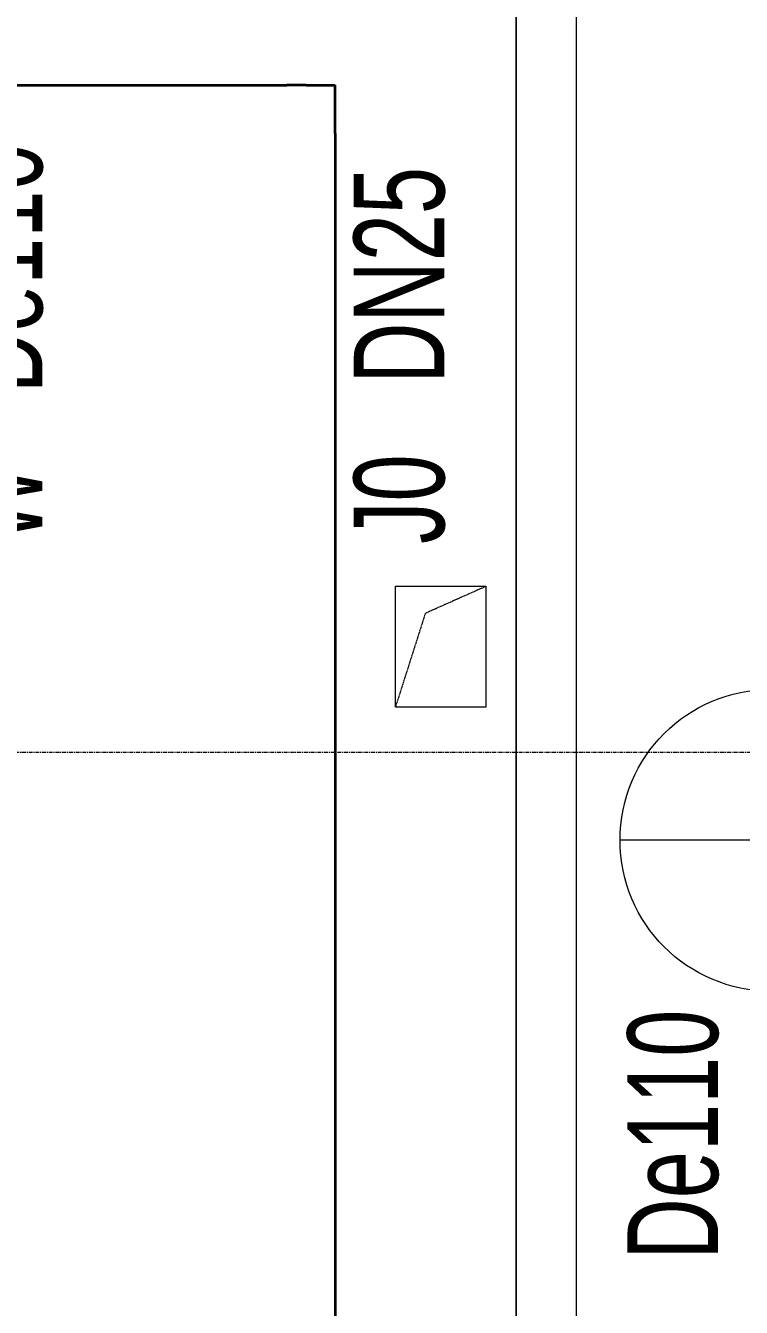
# Model space of a CAD drawing. Header units: millimetres. Extents: x 147808 to 199769, y -28592 to 9935.
# Drawn here: x 174975 to 177346, y -6488 to -2243 of the extents above; entities that cross this region are included whole.
import ezdxf

# ---------------------------------------------------------------- set-up
doc = ezdxf.new("R2010")
doc.units = ezdxf.units.MM
doc.linetypes.add('TJ Dash 2x', pattern=[3, 2, -1])
doc.linetypes.add('轴网线', pattern=[22.24, 12.7, -3.18, 3.18, -3.18])
for name, color, linetype, lineweight in [('A-DETL-____-OTLN', 7, 'Continuous', 5), ('A-WALL-____-MCUT', 7, 'Continuous', 13), ('P-PIPE-____-IDEN', 7, 'Continuous', 5), ('P-PIPE-____-OTLN', 7, 'Continuous', 35), ('S-GRID-____-OTLN', 7, 'Continuous', 5)]:
    doc.layers.add(name, color=color, linetype=linetype, lineweight=lineweight)
doc.layers.add('A-FLOR-____-OTLN', color=7, linetype='Continuous', lineweight=13, true_color=0x007f00)
doc.styles.add('TJ_FangSong', font='TJ_FangSong v2.0.otf', dxfattribs={"width": 0.7, "height": 300})

# ---------------------------------------------------------------- blocks, each defined once
blk = doc.blocks.new('YXQH_AR_B9-20_rvt-1-一层给排水_消防平面图')
at = {"layer": 'A-DETL-____-OTLN', "color": 173, "linetype": 'TJ Dash 2x', "true_color": 0x5151ff}
for p, q in [((176200, -4100), (176500, -4100)), ((176200, -4500), (176200, -4100)), ((176500, -4100), (176299, -4189.5)), ((176500, -4100), (176500, -4500)), ((176299, -4189.5), (176200, -4500)), ((176500, -4500), (176200, -4500))]:
    blk.add_line(p, q, dxfattribs=at)
at = {"layer": 'A-FLOR-____-OTLN', "color": 8, "lineweight": 5, "true_color": 0x7f7f7f}
blk.add_line((176600, -7000), (176600, -1650), dxfattribs=at)
at = {"layer": 'A-WALL-____-MCUT', "color": 251, "lineweight": 5, "true_color": 0x515151}
for p, q in [((176800, -6800), (176800, 50)), ((176600, -1650), (176600, -6800))]:
    blk.add_line(p, q, dxfattribs=at)
at = {"layer": 'S-GRID-____-OTLN', "color": 173, "linetype": '轴网线', "true_color": 0x5151ff}
blk.add_line((198349.8, -4650), (148741.6, -4650), dxfattribs=at)
blk = doc.blocks.new('入户管号标注 - 编号在下-2570679-一层给排水_消防平面图')
at = {"layer": 'P-PIPE-____-IDEN'}
blk.add_line((5, 0), (-5, 0), dxfattribs=at)
blk.add_circle((0, 0), 5, dxfattribs=at)

msp = doc.modelspace()

# ---------------------------------------------------------------- linework, layer by layer
at = {"layer": 'P-PIPE-____-OTLN', "color": 136, "true_color": 0x008080}
for p, q in [((174420, -2439.7), (175840, -2439.7)), ((175904.8, -2439.7), (175840, -2439.7)), ((175904.8, -2439.7), (176000, -2439.7)), ((176000, -2534.9), (176000, -2439.7)), ((176000, -2599.7), (176000, -2534.9)), ((176000, -2599.7), (176000, -7790))]:
    msp.add_line(p, q, dxfattribs=at)

# ---------------------------------------------------------------- block references
at = {"lineweight": 5}
msp.add_blockref('YXQH_AR_B9-20_rvt-1-一层给排水_消防平面图', (0, 0), dxfattribs=at)
at = {"layer": 'P-PIPE-____-IDEN', "xscale": 99.99999999999993, "yscale": 99.99999999999993, "zscale": 99.99999999999993}
msp.add_blockref('入户管号标注 - 编号在下-2570679-一层给排水_消防平面图', (177444, -4941), dxfattribs=at)

# ---------------------------------------------------------------- texts
at = {"layer": 'P-PIPE-____-IDEN', "char_height": 300, "attachment_point": 1, "rotation": 90, "style": 'TJ_FangSong'}
for s, insert, width in [('W   De110', (174730.2, -3959.5), 1543.248), ('J0   DN25', (176062, -3959.5), 1554.472), ('W   De110', (176968.6, -6828.9), 1543.248)]:
    msp.add_mtext(s, dxfattribs=dict(at, insert=insert, width=width))

doc.saveas('drawing.dxf')
